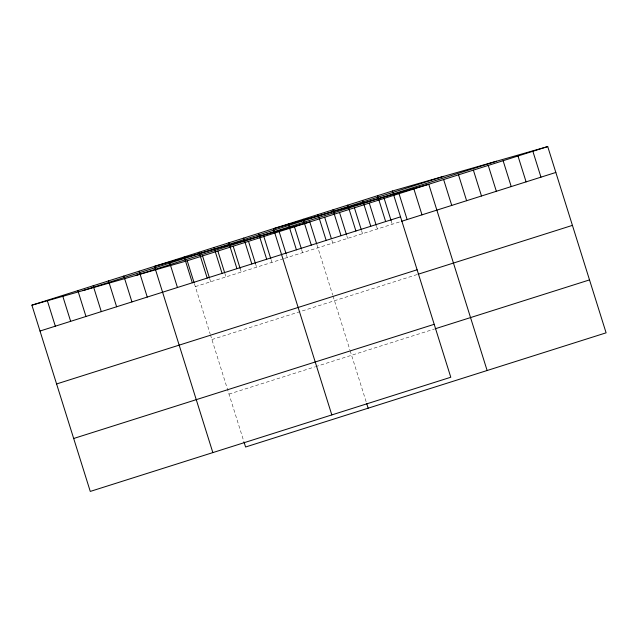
<?xml version="1.0" encoding="UTF-8"?>
<svg xmlns="http://www.w3.org/2000/svg" width="638" height="638" viewBox="0 0 638 638"><rect width="100%" height="100%" fill="white"/><g stroke="black" fill="none" stroke-linecap="round" stroke-linejoin="round"><path stroke-width="0.48" stroke-dasharray="3.19 2.39" d="M195.324 286.621L283.647 258.653M284.548 258.366L400.616 221.609M211.904 339.552L417.204 274.531M228.994 394.085L314.622 366.962M315.523 366.683L434.295 329.064M391.094 220.565L392.25 224.257M376.516 226.195L377.385 228.962M361.642 230.908L362.512 233.675M346.769 235.613L347.638 238.389M331.904 240.327L332.765 243.094M317.03 245.032L332.709 295.059M333.004 296.008L349.863 349.807M350.15 350.717L366.379 402.514M301.71 249.889L302.571 252.656M286.382 254.737L287.252 257.513M271.062 259.594L271.932 262.362M255.447 263.518L256.612 267.218M240.127 268.375L241.284 272.067M224.807 273.224L225.964 276.924M209.774 279.005L210.644 281.773M194.454 283.854L210.133 333.881M210.428 334.822L244.099 442.286"/><path stroke-width="0.96" d="M392.418 190.993L450.787 377.241L90.269 491.42L31.9 305.171L392.418 190.993L547.731 146.581L606.1 332.829L245.582 447.007L244.099 442.286M83.155 290.513L443.673 176.335M135.958 275.417L496.484 161.239M31.9 305.171L187.213 260.759L547.731 146.581M40.003 331.034L400.52 216.856M401.549 221.314L555.842 172.451M56.591 383.956L417.108 269.786M418.137 274.236L572.422 225.374M73.681 438.489L434.199 324.311M435.22 328.769L589.512 279.907M532.866 151.294L540.968 177.157M517.992 156.007L526.095 181.87M503.119 160.712L511.221 186.575M488.245 165.425L496.356 191.288M473.38 170.131L481.483 195.994M458.507 174.844L466.609 200.707M443.633 179.549L451.736 205.42M487.129 370.511L428.76 184.262L273.447 228.667L331.816 414.915M413.895 188.976L421.997 214.839M399.021 193.681L407.124 219.544M384.148 198.394L391.094 220.565M377.544 195.699L385.655 221.569M369.274 203.099L376.221 225.27M362.679 200.412L370.782 226.275M354.409 207.813L361.355 229.983M347.806 205.125L355.908 230.988M339.536 212.518L346.482 234.688M332.932 209.83L341.035 235.693M324.662 217.231L331.321 238.476M318.059 214.543L326.17 240.406M316.735 244.107L309.789 221.944L154.476 266.349L212.845 452.597M366.675 403.463L368.158 408.184M303.194 219.249L311.296 245.112M294.469 226.793L301.415 248.964M288.32 223.962L296.423 249.825M279.149 231.65L286.095 253.812M263.829 236.499L270.775 258.669M258.573 233.38L266.684 259.243M248.501 241.347L255.447 263.518M243.708 238.094L251.811 263.957M233.181 246.204L240.127 268.375M228.835 242.799L236.937 268.662M217.861 251.053L224.52 272.298M213.961 247.512L222.064 273.375M202.541 255.91L209.487 278.08M199.088 252.217L207.198 278.08M187.213 260.759L194.159 282.929M184.222 256.931L192.325 282.793M169.349 261.636L177.452 287.507M139.156 271.198L147.258 297.069M123.836 276.055L131.938 301.918M108.508 280.903L116.618 306.774M93.188 285.76L101.29 311.623M77.868 290.609L85.971 316.472M62.548 295.466L70.651 321.329M47.22 300.315L55.331 326.178"/></g></svg>
